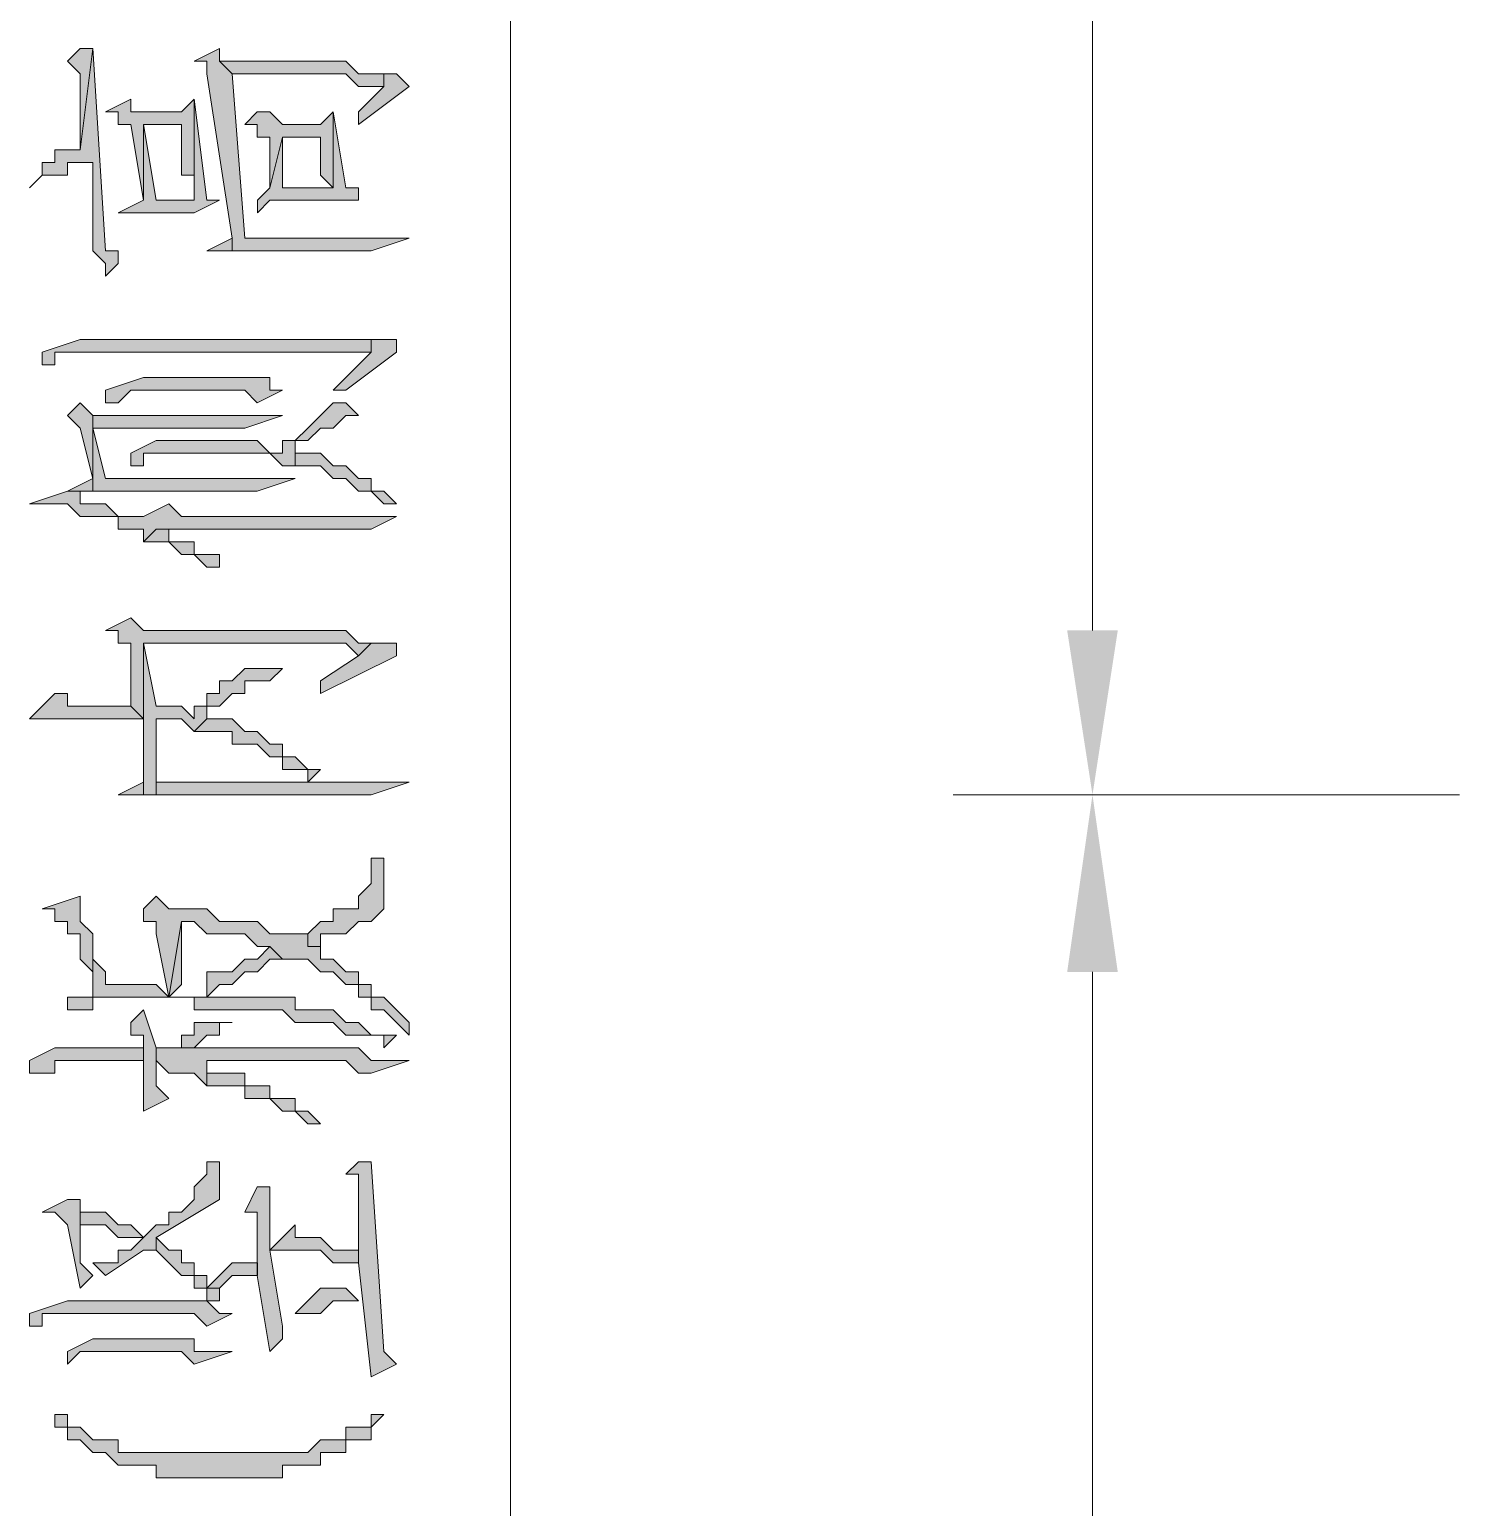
# Model space of a CAD drawing. Header units: millimetres. Extents: x 6 to 291, y 4 to 206.
# Drawn here: x 236.178 to 240.961, y 161.826 to 166.772 of the extents above; entities that cross this region are included whole.
import ezdxf

# ---------------------------------------------------------------- set-up
doc = ezdxf.new("R2010")
doc.units = ezdxf.units.MM
doc.layers.add('C00-00-00', color=7, linetype='Continuous')

msp = doc.modelspace()

# ---------------------------------------------------------------- hatches: boundary and pattern name
at = {"layer": 'C00-00-00'}
h = msp.add_hatch(color=256, dxfattribs=at)
h.dxf.hatch_style = 2
h.paths.add_polyline_path([(236.177671, 166.243002), (236.220004, 166.285335), (236.262337, 166.285335), (236.304671, 166.285335), (236.304671, 166.327669), (236.347004, 166.327669), (236.389337, 166.327669), (236.389337, 166.200669), (236.389337, 166.158335), (236.389337, 166.031335), (236.431671, 165.989002), (236.431671, 165.946669), (236.474004, 165.989002), (236.474004, 166.031335), (236.431671, 166.031335), (236.389337, 166.708669), (236.347004, 166.370002), (236.304671, 166.370002), (236.262337, 166.370002), (236.262337, 166.327669), (236.220004, 166.327669), (236.220004, 166.285335)])
h = msp.add_hatch(color=256, dxfattribs=at)
h.dxf.hatch_style = 2
h.paths.add_polyline_path([(236.304665, 166.666337), (236.346999, 166.624004), (236.346999, 166.497004), (236.346999, 166.370004), (236.389332, 166.70867), (236.346999, 166.70867)])
h = msp.add_hatch(color=256, dxfattribs=at)
h.dxf.hatch_style = 2
h.paths.add_polyline_path([(236.727992, 166.666337), (236.770326, 166.666337), (236.770326, 166.624004), (236.854992, 166.07367), (236.854992, 166.031337), (236.897326, 166.031337), (237.278326, 166.031337), (237.320659, 166.031337), (237.447659, 166.07367), (237.405326, 166.07367), (236.897326, 166.07367), (236.854992, 166.624004), (236.812659, 166.666337), (236.812659, 166.70867)])
h = msp.add_hatch(color=256, dxfattribs=at)
h.dxf.hatch_style = 2
h.paths.add_polyline_path([(236.812661, 166.666337), (236.854994, 166.624004), (237.024328, 166.624004), (237.066661, 166.624004), (237.235994, 166.624004), (237.278328, 166.58167), (237.320661, 166.58167), (237.362994, 166.58167), (237.362994, 166.624004), (237.320661, 166.624004), (237.278328, 166.624004), (237.235994, 166.666337), (237.066661, 166.666337), (237.024328, 166.666337)])
h = msp.add_hatch(color=256, dxfattribs=at)
h.dxf.hatch_style = 2
h.paths.add_polyline_path([(237.27833, 166.497004), (237.27833, 166.45467), (237.447663, 166.58167), (237.40533, 166.624004), (237.362997, 166.624004), (237.362997, 166.58167)])
h = msp.add_hatch(color=256, dxfattribs=at)
h.dxf.hatch_style = 2
h.paths.add_polyline_path([(236.43166, 166.497004), (236.473994, 166.497004), (236.473994, 166.45467), (236.516327, 166.45467), (236.55866, 166.20067), (236.55866, 166.45467), (236.68566, 166.45467), (236.68566, 166.412337), (236.68566, 166.285337), (236.727994, 166.285337), (236.727994, 166.20067), (236.727994, 166.539337), (236.68566, 166.497004), (236.600994, 166.497004), (236.55866, 166.497004), (236.516327, 166.497004), (236.516327, 166.539337)])
h = msp.add_hatch(color=256, dxfattribs=at)
h.dxf.hatch_style = 2
h.paths.add_polyline_path([(236.474003, 166.158337), (236.516336, 166.158337), (236.558669, 166.158337), (236.728003, 166.158337), (236.812669, 166.20067), (236.770336, 166.20067), (236.728003, 166.539337), (236.728003, 166.20067), (236.685669, 166.20067), (236.601003, 166.20067), (236.558669, 166.45467), (236.558669, 166.20067)])
h = msp.add_hatch(color=256, dxfattribs=at)
h.dxf.hatch_style = 2
h.paths.add_polyline_path([(236.897329, 166.454669), (236.939663, 166.454669), (236.939663, 166.412336), (236.981996, 166.412336), (236.981996, 166.243003), (237.024329, 166.412336), (237.151329, 166.412336), (237.151329, 166.370003), (237.151329, 166.285336), (237.193663, 166.243003), (237.193663, 166.497003), (237.151329, 166.454669), (237.024329, 166.454669), (236.981996, 166.497003), (236.939663, 166.497003)])
h = msp.add_hatch(color=256, dxfattribs=at)
h.dxf.hatch_style = 2
h.paths.add_polyline_path([(236.939672, 166.200668), (236.939672, 166.158334), (236.982005, 166.200668), (237.193672, 166.200668), (237.278339, 166.200668), (237.278339, 166.243001), (237.236005, 166.243001), (237.193672, 166.497001), (237.193672, 166.243001), (237.151339, 166.243001), (237.024339, 166.243001), (237.024339, 166.412334), (236.982005, 166.243001)])
h = msp.add_hatch(color=256, dxfattribs=at)
h.dxf.hatch_style = 2
h.paths.add_polyline_path([(236.770335, 166.031334), (236.812668, 166.031334), (236.855001, 166.031334), (236.855001, 166.073668)])
h = msp.add_hatch(color=256, dxfattribs=at)
h.dxf.hatch_style = 2
h.paths.add_polyline_path([(236.219997, 165.692668), (236.219997, 165.650335), (236.26233, 165.650335), (236.26233, 165.692668), (237.320663, 165.692668), (237.320663, 165.735001), (236.939663, 165.735001), (236.89733, 165.735001), (236.346997, 165.735001)])
h = msp.add_hatch(color=256, dxfattribs=at)
h.dxf.hatch_style = 2
h.paths.add_polyline_path([(237.193661, 165.565669), (237.235995, 165.565669), (237.405328, 165.692669), (237.405328, 165.735002), (237.320661, 165.735002), (237.320661, 165.692669)])
h = msp.add_hatch(color=256, dxfattribs=at)
h.dxf.hatch_style = 2
h.paths.add_polyline_path([(236.43166, 165.565669), (236.43166, 165.523336), (236.473994, 165.523336), (236.516327, 165.565669), (236.897327, 165.565669), (236.93966, 165.523336), (237.024327, 165.565669), (236.981994, 165.565669), (236.981994, 165.608002), (236.55866, 165.608002)])
h = msp.add_hatch(color=256, dxfattribs=at)
h.dxf.hatch_style = 2
h.paths.add_polyline_path([(236.304665, 165.481001), (236.346999, 165.438667), (236.389332, 165.269334), (236.389332, 165.481001), (236.346999, 165.523334)])
h = msp.add_hatch(color=256, dxfattribs=at)
h.dxf.hatch_style = 2
h.paths.add_polyline_path([(236.516329, 165.354002), (236.516329, 165.311668), (236.558662, 165.311668), (236.558662, 165.354002), (236.981996, 165.354002), (237.024329, 165.311668), (237.066662, 165.311668), (237.066662, 165.354002), (237.066662, 165.396335), (237.108996, 165.396335), (237.151329, 165.438668), (237.193662, 165.438668), (237.235996, 165.481002), (237.278329, 165.481002), (237.235996, 165.523335), (237.193662, 165.523335), (237.151329, 165.481002), (237.108996, 165.438668), (237.066662, 165.396335), (237.024329, 165.396335), (237.024329, 165.354002), (236.981996, 165.354002), (236.939662, 165.396335), (236.643329, 165.396335), (236.600996, 165.396335)])
h = msp.add_hatch(color=256, dxfattribs=at)
h.dxf.hatch_style = 2
h.paths.add_polyline_path([(236.304665, 165.227003), (236.389332, 165.227003), (236.389332, 165.438669), (236.854999, 165.438669), (236.897332, 165.438669), (237.024332, 165.481003), (236.939665, 165.481003), (236.389332, 165.481003), (236.389332, 165.269336)])
h = msp.add_hatch(color=256, dxfattribs=at)
h.dxf.hatch_style = 2
h.paths.add_polyline_path([(236.389334, 165.227003), (236.939667, 165.227003), (237.066667, 165.269336), (237.024334, 165.269336), (236.431667, 165.269336), (236.389334, 165.438669)])
h = msp.add_hatch(color=256, dxfattribs=at)
h.dxf.hatch_style = 2
h.paths.add_polyline_path([(237.066667, 165.311667), (237.109, 165.311667), (237.151333, 165.311667), (237.193667, 165.269334), (237.236, 165.269334), (237.278333, 165.227001), (237.320667, 165.227001), (237.363, 165.184667), (237.405333, 165.184667), (237.363, 165.227001), (237.320667, 165.227001), (237.320667, 165.269334), (237.278333, 165.269334), (237.236, 165.311667), (237.193667, 165.311667), (237.151333, 165.354001), (237.109, 165.354001), (237.066667, 165.354001)])
h = msp.add_hatch(color=256, dxfattribs=at)
h.dxf.hatch_style = 2
h.paths.add_polyline_path([(236.177671, 165.184669), (236.220004, 165.184669), (236.304671, 165.184669), (236.347004, 165.142335), (236.389337, 165.142335), (236.474004, 165.142335), (236.474004, 165.100002), (236.516337, 165.100002), (236.558671, 165.100002), (236.558671, 165.057669), (236.601004, 165.100002), (236.643337, 165.100002), (237.278337, 165.100002), (237.320671, 165.100002), (237.405337, 165.142335), (236.685671, 165.142335), (236.643337, 165.184669), (236.558671, 165.142335), (236.516337, 165.142335), (236.474004, 165.142335), (236.431671, 165.184669), (236.389337, 165.184669), (236.347004, 165.184669), (236.347004, 165.227002), (236.304671, 165.227002)])
h = msp.add_hatch(color=256, dxfattribs=at)
h.dxf.hatch_style = 2
h.paths.add_polyline_path([(236.558671, 165.05767), (236.601004, 165.05767), (236.643338, 165.05767), (236.685671, 165.015336), (236.728004, 165.015336), (236.770338, 164.973003), (236.812671, 164.973003), (236.812671, 165.015336), (236.770338, 165.015336), (236.728004, 165.015336), (236.728004, 165.05767), (236.685671, 165.05767), (236.643338, 165.05767), (236.643338, 165.100003), (236.601004, 165.100003)])
h = msp.add_hatch(color=256, dxfattribs=at)
h.dxf.hatch_style = 2
h.paths.add_polyline_path([(236.43166, 164.761338), (236.473994, 164.761338), (236.473994, 164.719004), (236.516327, 164.719004), (236.516327, 164.507338), (236.55866, 164.465004), (236.55866, 164.719004), (237.024327, 164.719004), (237.06666, 164.719004), (237.235994, 164.719004), (237.278327, 164.676671), (237.32066, 164.719004), (237.278327, 164.719004), (237.235994, 164.761338), (237.024327, 164.761338), (236.981994, 164.761338), (236.55866, 164.761338), (236.516327, 164.803671)])
h = msp.add_hatch(color=256, dxfattribs=at)
h.dxf.hatch_style = 2
h.paths.add_polyline_path([(239.649003, 164.761338), (239.81834, 164.761338), (239.733671, 164.211004)])
h = msp.add_hatch(color=256, dxfattribs=at)
h.dxf.hatch_style = 2
h.paths.add_polyline_path([(236.558671, 164.465001), (236.558671, 164.253335), (236.558671, 164.211001), (236.601004, 164.211001), (236.601004, 164.465001), (236.685671, 164.465001), (236.728004, 164.422668), (236.770338, 164.465001), (236.770338, 164.507335), (236.812671, 164.507335), (236.855004, 164.549668), (236.897338, 164.549668), (236.897338, 164.592001), (236.939671, 164.592001), (236.982004, 164.592001), (237.024338, 164.634335), (236.982004, 164.634335), (236.897338, 164.634335), (236.855004, 164.592001), (236.812671, 164.592001), (236.812671, 164.549668), (236.770338, 164.549668), (236.770338, 164.507335), (236.728004, 164.507335), (236.728004, 164.465001), (236.685671, 164.507335), (236.601004, 164.507335), (236.558671, 164.719001)])
h = msp.add_hatch(color=256, dxfattribs=at)
h.dxf.hatch_style = 2
h.paths.add_polyline_path([(237.151335, 164.592004), (237.151335, 164.549671), (237.405335, 164.676671), (237.405335, 164.719004), (237.363002, 164.719004), (237.320669, 164.719004), (237.278335, 164.676671)])
h = msp.add_hatch(color=256, dxfattribs=at)
h.dxf.hatch_style = 2
h.paths.add_polyline_path([(236.177671, 164.465001), (236.558671, 164.465001), (236.516337, 164.507335), (236.347004, 164.507335), (236.304671, 164.507335), (236.304671, 164.549668), (236.262337, 164.549668)])
h = msp.add_hatch(color=256, dxfattribs=at)
h.dxf.hatch_style = 2
h.paths.add_polyline_path([(236.600997, 164.211004), (237.235997, 164.211004), (237.320664, 164.211004), (237.447664, 164.253337), (237.405331, 164.253337), (236.600997, 164.253337), (236.600997, 164.465004)])
h = msp.add_hatch(color=256, dxfattribs=at)
h.dxf.hatch_style = 2
h.paths.add_polyline_path([(236.727992, 164.422667), (236.770326, 164.422667), (236.812659, 164.422667), (236.854992, 164.422667), (236.854992, 164.380334), (236.897326, 164.380334), (236.939659, 164.380334), (236.981992, 164.338001), (237.024326, 164.338001), (237.024326, 164.295667), (237.066659, 164.295667), (237.108992, 164.295667), (237.108992, 164.253334), (237.151326, 164.295667), (237.108992, 164.295667), (237.066659, 164.338001), (237.024326, 164.338001), (237.024326, 164.380334), (236.981992, 164.380334), (236.939659, 164.422667), (236.897326, 164.422667), (236.854992, 164.465001), (236.812659, 164.465001), (236.770326, 164.465001)])
h = msp.add_hatch(color=256, dxfattribs=at)
h.dxf.hatch_style = 2
h.paths.add_polyline_path([(236.474003, 164.211004), (236.516336, 164.211004), (236.558669, 164.211004), (236.558669, 164.253337)])
h = msp.add_hatch(color=256, dxfattribs=at)
h.dxf.hatch_style = 2
h.paths.add_polyline_path([(239.649003, 163.618336), (239.81834, 163.618336), (239.733671, 164.211004)])
h = msp.add_hatch(color=256, dxfattribs=at)
h.dxf.hatch_style = 2
h.paths.add_polyline_path([(237.108993, 163.745334), (237.108993, 163.703001), (237.151326, 163.703001), (237.151326, 163.745334), (237.19366, 163.745334), (237.235993, 163.745334), (237.278326, 163.787668), (237.32066, 163.787668), (237.362993, 163.830001), (237.362993, 163.999334), (237.32066, 163.999334), (237.32066, 163.957001), (237.32066, 163.914668), (237.278326, 163.872334), (237.278326, 163.830001), (237.235993, 163.830001), (237.19366, 163.830001), (237.19366, 163.787668), (237.151326, 163.787668)])
h = msp.add_hatch(color=256, dxfattribs=at)
h.dxf.hatch_style = 2
h.paths.add_polyline_path([(236.219997, 163.830003), (236.26233, 163.830003), (236.26233, 163.78767), (236.304663, 163.78767), (236.304663, 163.745336), (236.346997, 163.745336), (236.346997, 163.703003), (236.346997, 163.66067), (236.38933, 163.618336), (236.38933, 163.576003), (236.38933, 163.53367), (236.38933, 163.66067), (236.38933, 163.703003), (236.38933, 163.745336), (236.346997, 163.78767), (236.346997, 163.830003), (236.346997, 163.872336)])
h = msp.add_hatch(color=256, dxfattribs=at)
h.dxf.hatch_style = 2
h.paths.add_polyline_path([(236.558671, 163.830003), (236.558671, 163.78767), (236.601004, 163.78767), (236.601004, 163.745336), (236.643338, 163.53367), (236.685671, 163.78767), (236.728004, 163.78767), (236.770338, 163.745336), (236.855004, 163.745336), (236.897338, 163.745336), (236.939671, 163.703003), (236.982004, 163.703003), (237.024338, 163.66067), (237.066671, 163.66067), (237.109004, 163.66067), (237.151338, 163.618336), (237.193671, 163.618336), (237.236004, 163.576003), (237.278338, 163.576003), (237.278338, 163.53367), (237.320671, 163.53367), (237.320671, 163.491336), (237.363004, 163.491336), (237.405338, 163.449003), (237.447671, 163.40667), (237.447671, 163.449003), (237.405338, 163.491336), (237.363004, 163.53367), (237.320671, 163.53367), (237.320671, 163.576003), (237.278338, 163.576003), (237.278338, 163.618336), (237.236004, 163.618336), (237.193671, 163.66067), (237.151338, 163.66067), (237.151338, 163.703003), (237.109004, 163.703003), (237.109004, 163.745336), (237.066671, 163.745336), (237.024338, 163.745336), (236.982004, 163.745336), (236.939671, 163.78767), (236.855004, 163.78767), (236.812671, 163.78767), (236.770338, 163.830003), (236.685671, 163.830003), (236.643338, 163.830003), (236.601004, 163.872336)])
h = msp.add_hatch(color=256, dxfattribs=at)
h.dxf.hatch_style = 2
h.paths.add_polyline_path([(236.64334, 163.533671), (236.685666, 163.576001), (236.685666, 163.618336), (236.685666, 163.787669)])
h = msp.add_hatch(color=256, dxfattribs=at)
h.dxf.hatch_style = 2
h.paths.add_polyline_path([(236.770335, 163.618336), (236.770335, 163.533669), (236.812668, 163.576002), (236.855001, 163.576002), (236.897335, 163.618336), (236.939668, 163.618336), (236.982001, 163.660669), (237.024335, 163.660669), (236.982001, 163.703002), (236.939668, 163.660669), (236.897335, 163.660669), (236.855001, 163.618336), (236.812668, 163.618336)])
h = msp.add_hatch(color=256, dxfattribs=at)
h.dxf.hatch_style = 2
h.paths.add_polyline_path([(236.304665, 163.533671), (236.304665, 163.491338), (236.346999, 163.491338), (236.389332, 163.491338), (236.389332, 163.533671), (236.643332, 163.533671), (236.600999, 163.576004), (236.431665, 163.576004), (236.431665, 163.618338), (236.389332, 163.660671), (236.389332, 163.533671)])
h = msp.add_hatch(color=256, dxfattribs=at)
h.dxf.hatch_style = 2
h.paths.add_polyline_path([(236.64334, 163.533671), (236.728006, 163.533671), (236.728006, 163.491338), (236.939673, 163.491338), (237.02434, 163.491338), (237.066673, 163.449004), (237.15134, 163.449004), (237.193673, 163.449004), (237.236006, 163.406671), (237.27834, 163.406671), (237.320673, 163.406671), (237.363006, 163.406671), (237.363006, 163.364338), (237.40534, 163.406671), (237.363006, 163.406671), (237.320673, 163.406671), (237.27834, 163.449004), (237.236006, 163.449004), (237.193673, 163.491338), (237.15134, 163.491338), (237.109006, 163.491338), (237.066673, 163.491338), (237.066673, 163.533671), (236.982006, 163.533671), (236.939673, 163.533671)])
h = msp.add_hatch(color=256, dxfattribs=at)
h.dxf.hatch_style = 2
h.paths.add_polyline_path([(236.516329, 163.449002), (236.516329, 163.406669), (236.558662, 163.406669), (236.558662, 163.322002), (236.558662, 163.152669), (236.643329, 163.195002), (236.600996, 163.237336), (236.600996, 163.364336), (236.558662, 163.491336)])
h = msp.add_hatch(color=256, dxfattribs=at)
h.dxf.hatch_style = 2
h.paths.add_polyline_path([(236.685666, 163.364334), (236.727999, 163.364334), (236.770333, 163.406667), (236.812666, 163.406667), (236.812666, 163.449001), (236.854999, 163.449001), (236.770333, 163.449001), (236.727999, 163.449001), (236.727999, 163.406667), (236.685666, 163.406667)])
h = msp.add_hatch(color=256, dxfattribs=at)
h.dxf.hatch_style = 2
h.paths.add_polyline_path([(236.177671, 163.322004), (236.177671, 163.27967), (236.220004, 163.27967), (236.262337, 163.27967), (236.262337, 163.322004), (236.558671, 163.322004), (236.558671, 163.364337), (236.516337, 163.364337), (236.262337, 163.364337)])
h = msp.add_hatch(color=256, dxfattribs=at)
h.dxf.hatch_style = 2
h.paths.add_polyline_path([(236.600997, 163.364334), (236.600997, 163.322001), (236.643331, 163.279667), (236.685664, 163.279667), (236.727997, 163.279667), (236.770331, 163.237334), (236.770331, 163.322001), (237.235997, 163.322001), (237.278331, 163.279667), (237.320664, 163.279667), (237.447664, 163.322001), (237.320664, 163.322001), (237.278331, 163.364334), (236.685664, 163.364334), (236.643331, 163.364334)])
h = msp.add_hatch(color=256, dxfattribs=at)
h.dxf.hatch_style = 2
h.paths.add_polyline_path([(236.770335, 163.237335), (236.812668, 163.237335), (236.855001, 163.237335), (236.897335, 163.237335), (236.897335, 163.195002), (236.939668, 163.195002), (236.982001, 163.195002), (237.024335, 163.152668), (237.066668, 163.152668), (237.109001, 163.110335), (237.151335, 163.110335), (237.109001, 163.152668), (237.066668, 163.152668), (237.066668, 163.195002), (237.024335, 163.195002), (236.982001, 163.195002), (236.982001, 163.237335), (236.939668, 163.237335), (236.897335, 163.237335), (236.897335, 163.279668), (236.855001, 163.279668), (236.812668, 163.279668), (236.770335, 163.279668), (236.770335, 163.322002)])
h = msp.add_hatch(color=256, dxfattribs=at)
h.dxf.hatch_style = 2
h.paths.add_polyline_path([(236.389334, 162.644671), (236.431667, 162.602338), (236.558667, 162.687004), (236.601001, 162.687004), (236.601001, 162.729338), (236.812667, 162.856338), (236.812667, 162.983338), (236.770334, 162.983338), (236.770334, 162.941004), (236.728001, 162.898671), (236.728001, 162.856338), (236.685667, 162.814004), (236.643334, 162.814004), (236.643334, 162.771671), (236.601001, 162.771671), (236.558667, 162.729338), (236.516334, 162.687004), (236.474001, 162.687004), (236.474001, 162.644671), (236.431667, 162.644671)])
h = msp.add_hatch(color=256, dxfattribs=at)
h.dxf.hatch_style = 2
h.paths.add_polyline_path([(237.236004, 162.941003), (237.278337, 162.941003), (237.278337, 162.89867), (237.278337, 162.64467), (237.320671, 162.26367), (237.405337, 162.306003), (237.363004, 162.348336), (237.320671, 162.983336), (237.278337, 162.983336)])
h = msp.add_hatch(color=256, dxfattribs=at)
h.dxf.hatch_style = 2
h.paths.add_polyline_path([(236.897329, 162.814004), (236.939663, 162.814004), (236.939663, 162.771671), (236.939663, 162.644671), (236.939663, 162.602337), (236.981996, 162.348337), (237.024329, 162.390671), (237.024329, 162.433004), (236.981996, 162.687004), (236.981996, 162.898671), (236.939663, 162.898671)])
h = msp.add_hatch(color=256, dxfattribs=at)
h.dxf.hatch_style = 2
h.paths.add_polyline_path([(236.219997, 162.814004), (236.26233, 162.814004), (236.304663, 162.771671), (236.346997, 162.560004), (236.38933, 162.602337), (236.346997, 162.644671), (236.346997, 162.771671), (236.346997, 162.856337), (236.304663, 162.856337)])
h = msp.add_hatch(color=256, dxfattribs=at)
h.dxf.hatch_style = 2
h.paths.add_polyline_path([(236.347008, 162.856334), (236.347008, 162.771668), (236.389341, 162.771668), (236.431674, 162.771668), (236.474008, 162.729334), (236.516341, 162.729334), (236.558674, 162.729334), (236.516341, 162.771668), (236.474008, 162.771668), (236.431674, 162.814001), (236.389341, 162.814001), (236.347008, 162.814001)])
h = msp.add_hatch(color=256, dxfattribs=at)
h.dxf.hatch_style = 2
h.paths.add_polyline_path([(236.600997, 162.687001), (236.643331, 162.644668), (236.685664, 162.602334), (236.727997, 162.602334), (236.727997, 162.560001), (236.770331, 162.560001), (236.770331, 162.517668), (236.812664, 162.517668), (236.812664, 162.560001), (236.770331, 162.560001), (236.770331, 162.602334), (236.727997, 162.602334), (236.727997, 162.644668), (236.685664, 162.644668), (236.685664, 162.687001), (236.643331, 162.687001), (236.600997, 162.729334)])
h = msp.add_hatch(color=256, dxfattribs=at)
h.dxf.hatch_style = 2
h.paths.add_polyline_path([(236.981998, 162.687001), (237.066665, 162.687001), (237.108998, 162.687001), (237.151331, 162.687001), (237.193665, 162.644668), (237.235998, 162.644668), (237.278331, 162.644668), (237.278331, 162.687001), (237.235998, 162.687001), (237.193665, 162.687001), (237.151331, 162.729334), (237.108998, 162.729334), (237.066665, 162.729334), (237.066665, 162.771668)])
h = msp.add_hatch(color=256, dxfattribs=at)
h.dxf.hatch_style = 2
h.paths.add_polyline_path([(236.770335, 162.560002), (236.812668, 162.560002), (236.855001, 162.602336), (236.897335, 162.602336), (236.939668, 162.602336), (236.939668, 162.644669), (236.897335, 162.644669), (236.855001, 162.644669), (236.812668, 162.602336)])
h = msp.add_hatch(color=256, dxfattribs=at)
h.dxf.hatch_style = 2
h.paths.add_polyline_path([(237.066667, 162.475338), (237.109, 162.475338), (237.151333, 162.475338), (237.193667, 162.517671), (237.278333, 162.517671), (237.236, 162.560004), (237.151333, 162.560004), (237.109, 162.517671)])
h = msp.add_hatch(color=256, dxfattribs=at)
h.dxf.hatch_style = 2
h.paths.add_polyline_path([(236.177671, 162.475338), (236.177671, 162.433004), (236.220004, 162.433004), (236.220004, 162.475338), (236.728004, 162.475338), (236.770337, 162.433004), (236.855004, 162.475338), (236.812671, 162.475338), (236.770337, 162.517671), (236.304671, 162.517671)])
h = msp.add_hatch(color=256, dxfattribs=at)
h.dxf.hatch_style = 2
h.paths.add_polyline_path([(236.304665, 162.348335), (236.304665, 162.306001), (236.346999, 162.348335), (236.685665, 162.348335), (236.727999, 162.306001), (236.854999, 162.348335), (236.727999, 162.348335), (236.727999, 162.390668), (236.389332, 162.390668)])
h = msp.add_hatch(color=256, dxfattribs=at)
h.dxf.hatch_style = 2
h.paths.add_polyline_path([(236.262339, 162.136667), (236.262339, 162.094334), (236.304672, 162.094334), (236.304672, 162.052001), (236.347006, 162.052001), (236.389339, 162.009667), (236.431672, 162.009667), (236.474006, 161.967334), (236.516339, 161.967334), (236.601006, 161.967334), (236.601006, 161.925001), (236.770339, 161.925001), (236.812672, 161.925001), (237.024339, 161.925001), (237.024339, 161.967334), (237.109006, 161.967334), (237.151339, 161.967334), (237.151339, 162.009667), (237.193672, 162.009667), (237.236006, 162.009667), (237.236006, 162.052001), (237.278339, 162.052001), (237.320672, 162.052001), (237.320672, 162.094334), (237.363006, 162.136667), (237.320672, 162.136667), (237.320672, 162.094334), (237.278339, 162.094334), (237.236006, 162.094334), (237.236006, 162.052001), (237.193672, 162.052001), (237.151339, 162.052001), (237.109006, 162.009667), (237.024339, 162.009667), (236.601006, 162.009667), (236.558672, 162.009667), (236.474006, 162.009667), (236.474006, 162.052001), (236.431672, 162.052001), (236.389339, 162.052001), (236.347006, 162.094334), (236.304672, 162.094334), (236.304672, 162.136667)])

# ---------------------------------------------------------------- linework, layer by layer
at = {"layer": 'C00-00-00', "lineweight": 5}
for points in [[(237.786326, 170.434001), (237.786326, 157.437669)], [(239.733671, 170.434001), (239.733671, 164.761338)], [(240.961326, 164.211004), (239.268002, 164.211004)], [(240.961326, 164.211004), (239.268002, 164.211004)], [(239.733671, 163.618336), (239.733671, 158.030337)]]:
    msp.add_lwpolyline(points, dxfattribs=at)
at = {"layer": 'C00-00-00', "lineweight": 13}
for points in [[(236.177671, 166.243002), (236.220004, 166.285335), (236.262337, 166.285335), (236.304671, 166.285335), (236.304671, 166.327669), (236.347004, 166.327669), (236.389337, 166.327669), (236.389337, 166.200669), (236.389337, 166.158335), (236.389337, 166.031335), (236.431671, 165.989002), (236.431671, 165.946669), (236.474004, 165.989002), (236.474004, 166.031335), (236.431671, 166.031335), (236.389337, 166.708669), (236.347004, 166.370002), (236.304671, 166.370002), (236.262337, 166.370002), (236.262337, 166.327669), (236.220004, 166.327669), (236.220004, 166.285335)], [(236.304665, 166.666337), (236.346999, 166.624004), (236.346999, 166.497004), (236.346999, 166.370004), (236.389332, 166.70867), (236.346999, 166.70867)], [(236.727992, 166.666337), (236.770326, 166.666337), (236.770326, 166.624004), (236.854992, 166.07367), (236.854992, 166.031337), (236.897326, 166.031337), (237.278326, 166.031337), (237.320659, 166.031337), (237.447659, 166.07367), (237.405326, 166.07367), (236.897326, 166.07367), (236.854992, 166.624004), (236.812659, 166.666337), (236.812659, 166.70867)], [(236.812661, 166.666337), (236.854994, 166.624004), (237.024328, 166.624004), (237.066661, 166.624004), (237.235994, 166.624004), (237.278328, 166.58167), (237.320661, 166.58167), (237.362994, 166.58167), (237.362994, 166.624004), (237.320661, 166.624004), (237.278328, 166.624004), (237.235994, 166.666337), (237.066661, 166.666337), (237.024328, 166.666337)], [(237.27833, 166.497004), (237.27833, 166.45467), (237.447663, 166.58167), (237.40533, 166.624004), (237.362997, 166.624004), (237.362997, 166.58167)], [(236.43166, 166.497004), (236.473994, 166.497004), (236.473994, 166.45467), (236.516327, 166.45467), (236.55866, 166.20067), (236.55866, 166.45467), (236.68566, 166.45467), (236.68566, 166.412337), (236.68566, 166.285337), (236.727994, 166.285337), (236.727994, 166.20067), (236.727994, 166.539337), (236.68566, 166.497004), (236.600994, 166.497004), (236.55866, 166.497004), (236.516327, 166.497004), (236.516327, 166.539337)], [(236.474003, 166.158337), (236.516336, 166.158337), (236.558669, 166.158337), (236.728003, 166.158337), (236.812669, 166.20067), (236.770336, 166.20067), (236.728003, 166.539337), (236.728003, 166.20067), (236.685669, 166.20067), (236.601003, 166.20067), (236.558669, 166.45467), (236.558669, 166.20067)], [(236.897329, 166.454669), (236.939663, 166.454669), (236.939663, 166.412336), (236.981996, 166.412336), (236.981996, 166.243003), (237.024329, 166.412336), (237.151329, 166.412336), (237.151329, 166.370003), (237.151329, 166.285336), (237.193663, 166.243003), (237.193663, 166.497003), (237.151329, 166.454669), (237.024329, 166.454669), (236.981996, 166.497003), (236.939663, 166.497003)], [(236.939672, 166.200668), (236.939672, 166.158334), (236.982005, 166.200668), (237.193672, 166.200668), (237.278339, 166.200668), (237.278339, 166.243001), (237.236005, 166.243001), (237.193672, 166.497001), (237.193672, 166.243001), (237.151339, 166.243001), (237.024339, 166.243001), (237.024339, 166.412334), (236.982005, 166.243001)], [(236.770335, 166.031334), (236.812668, 166.031334), (236.855001, 166.031334), (236.855001, 166.073668)], [(236.219997, 165.692668), (236.219997, 165.650335), (236.26233, 165.650335), (236.26233, 165.692668), (237.320663, 165.692668), (237.320663, 165.735001), (236.939663, 165.735001), (236.89733, 165.735001), (236.346997, 165.735001)], [(237.193661, 165.565669), (237.235995, 165.565669), (237.405328, 165.692669), (237.405328, 165.735002), (237.320661, 165.735002), (237.320661, 165.692669)], [(236.43166, 165.565669), (236.43166, 165.523336), (236.473994, 165.523336), (236.516327, 165.565669), (236.897327, 165.565669), (236.93966, 165.523336), (237.024327, 165.565669), (236.981994, 165.565669), (236.981994, 165.608002), (236.55866, 165.608002)], [(236.304665, 165.481001), (236.346999, 165.438667), (236.389332, 165.269334), (236.389332, 165.481001), (236.346999, 165.523334)], [(236.516329, 165.354002), (236.516329, 165.311668), (236.558662, 165.311668), (236.558662, 165.354002), (236.981996, 165.354002), (237.024329, 165.311668), (237.066662, 165.311668), (237.066662, 165.354002), (237.066662, 165.396335), (237.108996, 165.396335), (237.151329, 165.438668), (237.193662, 165.438668), (237.235996, 165.481002), (237.278329, 165.481002), (237.235996, 165.523335), (237.193662, 165.523335), (237.151329, 165.481002), (237.108996, 165.438668), (237.066662, 165.396335), (237.024329, 165.396335), (237.024329, 165.354002), (236.981996, 165.354002), (236.939662, 165.396335), (236.643329, 165.396335), (236.600996, 165.396335)], [(236.304665, 165.227003), (236.389332, 165.227003), (236.389332, 165.438669), (236.854999, 165.438669), (236.897332, 165.438669), (237.024332, 165.481003), (236.939665, 165.481003), (236.389332, 165.481003), (236.389332, 165.269336)], [(236.389334, 165.227003), (236.939667, 165.227003), (237.066667, 165.269336), (237.024334, 165.269336), (236.431667, 165.269336), (236.389334, 165.438669)], [(237.066667, 165.311667), (237.109, 165.311667), (237.151333, 165.311667), (237.193667, 165.269334), (237.236, 165.269334), (237.278333, 165.227001), (237.320667, 165.227001), (237.363, 165.184667), (237.405333, 165.184667), (237.363, 165.227001), (237.320667, 165.227001), (237.320667, 165.269334), (237.278333, 165.269334), (237.236, 165.311667), (237.193667, 165.311667), (237.151333, 165.354001), (237.109, 165.354001), (237.066667, 165.354001)], [(236.177671, 165.184669), (236.220004, 165.184669), (236.304671, 165.184669), (236.347004, 165.142335), (236.389337, 165.142335), (236.474004, 165.142335), (236.474004, 165.100002), (236.516337, 165.100002), (236.558671, 165.100002), (236.558671, 165.057669), (236.601004, 165.100002), (236.643337, 165.100002), (237.278337, 165.100002), (237.320671, 165.100002), (237.405337, 165.142335), (236.685671, 165.142335), (236.643337, 165.184669), (236.558671, 165.142335), (236.516337, 165.142335), (236.474004, 165.142335), (236.431671, 165.184669), (236.389337, 165.184669), (236.347004, 165.184669), (236.347004, 165.227002), (236.304671, 165.227002)], [(236.558671, 165.05767), (236.601004, 165.05767), (236.643338, 165.05767), (236.685671, 165.015336), (236.728004, 165.015336), (236.770338, 164.973003), (236.812671, 164.973003), (236.812671, 165.015336), (236.770338, 165.015336), (236.728004, 165.015336), (236.728004, 165.05767), (236.685671, 165.05767), (236.643338, 165.05767), (236.643338, 165.100003), (236.601004, 165.100003)], [(236.43166, 164.761338), (236.473994, 164.761338), (236.473994, 164.719004), (236.516327, 164.719004), (236.516327, 164.507338), (236.55866, 164.465004), (236.55866, 164.719004), (237.024327, 164.719004), (237.06666, 164.719004), (237.235994, 164.719004), (237.278327, 164.676671), (237.32066, 164.719004), (237.278327, 164.719004), (237.235994, 164.761338), (237.024327, 164.761338), (236.981994, 164.761338), (236.55866, 164.761338), (236.516327, 164.803671)], [(236.558671, 164.465001), (236.558671, 164.253335), (236.558671, 164.211001), (236.601004, 164.211001), (236.601004, 164.465001), (236.685671, 164.465001), (236.728004, 164.422668), (236.770338, 164.465001), (236.770338, 164.507335), (236.812671, 164.507335), (236.855004, 164.549668), (236.897338, 164.549668), (236.897338, 164.592001), (236.939671, 164.592001), (236.982004, 164.592001), (237.024338, 164.634335), (236.982004, 164.634335), (236.897338, 164.634335), (236.855004, 164.592001), (236.812671, 164.592001), (236.812671, 164.549668), (236.770338, 164.549668), (236.770338, 164.507335), (236.728004, 164.507335), (236.728004, 164.465001), (236.685671, 164.507335), (236.601004, 164.507335), (236.558671, 164.719001)], [(237.151335, 164.592004), (237.151335, 164.549671), (237.405335, 164.676671), (237.405335, 164.719004), (237.363002, 164.719004), (237.320669, 164.719004), (237.278335, 164.676671)], [(236.177671, 164.465001), (236.558671, 164.465001), (236.516337, 164.507335), (236.347004, 164.507335), (236.304671, 164.507335), (236.304671, 164.549668), (236.262337, 164.549668)], [(236.600997, 164.211004), (237.235997, 164.211004), (237.320664, 164.211004), (237.447664, 164.253337), (237.405331, 164.253337), (236.600997, 164.253337), (236.600997, 164.465004)], [(236.727992, 164.422667), (236.770326, 164.422667), (236.812659, 164.422667), (236.854992, 164.422667), (236.854992, 164.380334), (236.897326, 164.380334), (236.939659, 164.380334), (236.981992, 164.338001), (237.024326, 164.338001), (237.024326, 164.295667), (237.066659, 164.295667), (237.108992, 164.295667), (237.108992, 164.253334), (237.151326, 164.295667), (237.108992, 164.295667), (237.066659, 164.338001), (237.024326, 164.338001), (237.024326, 164.380334), (236.981992, 164.380334), (236.939659, 164.422667), (236.897326, 164.422667), (236.854992, 164.465001), (236.812659, 164.465001), (236.770326, 164.465001)], [(236.474003, 164.211004), (236.516336, 164.211004), (236.558669, 164.211004), (236.558669, 164.253337)], [(237.108993, 163.745334), (237.108993, 163.703001), (237.151326, 163.703001), (237.151326, 163.745334), (237.19366, 163.745334), (237.235993, 163.745334), (237.278326, 163.787668), (237.32066, 163.787668), (237.362993, 163.830001), (237.362993, 163.999334), (237.32066, 163.999334), (237.32066, 163.957001), (237.32066, 163.914668), (237.278326, 163.872334), (237.278326, 163.830001), (237.235993, 163.830001), (237.19366, 163.830001), (237.19366, 163.787668), (237.151326, 163.787668)], [(236.219997, 163.830003), (236.26233, 163.830003), (236.26233, 163.78767), (236.304663, 163.78767), (236.304663, 163.745336), (236.346997, 163.745336), (236.346997, 163.703003), (236.346997, 163.66067), (236.38933, 163.618336), (236.38933, 163.576003), (236.38933, 163.53367), (236.38933, 163.66067), (236.38933, 163.703003), (236.38933, 163.745336), (236.346997, 163.78767), (236.346997, 163.830003), (236.346997, 163.872336)], [(236.558671, 163.830003), (236.558671, 163.78767), (236.601004, 163.78767), (236.601004, 163.745336), (236.643338, 163.53367), (236.685671, 163.78767), (236.728004, 163.78767), (236.770338, 163.745336), (236.855004, 163.745336), (236.897338, 163.745336), (236.939671, 163.703003), (236.982004, 163.703003), (237.024338, 163.66067), (237.066671, 163.66067), (237.109004, 163.66067), (237.151338, 163.618336), (237.193671, 163.618336), (237.236004, 163.576003), (237.278338, 163.576003), (237.278338, 163.53367), (237.320671, 163.53367), (237.320671, 163.491336), (237.363004, 163.491336), (237.405338, 163.449003), (237.447671, 163.40667), (237.447671, 163.449003), (237.405338, 163.491336), (237.363004, 163.53367), (237.320671, 163.53367), (237.320671, 163.576003), (237.278338, 163.576003), (237.278338, 163.618336), (237.236004, 163.618336), (237.193671, 163.66067), (237.151338, 163.66067), (237.151338, 163.703003), (237.109004, 163.703003), (237.109004, 163.745336), (237.066671, 163.745336), (237.024338, 163.745336), (236.982004, 163.745336), (236.939671, 163.78767), (236.855004, 163.78767), (236.812671, 163.78767), (236.770338, 163.830003), (236.685671, 163.830003), (236.643338, 163.830003), (236.601004, 163.872336)], [(236.64334, 163.533671), (236.685666, 163.576001), (236.685666, 163.618336), (236.685666, 163.787669)], [(236.770335, 163.618336), (236.770335, 163.533669), (236.812668, 163.576002), (236.855001, 163.576002), (236.897335, 163.618336), (236.939668, 163.618336), (236.982001, 163.660669), (237.024335, 163.660669), (236.982001, 163.703002), (236.939668, 163.660669), (236.897335, 163.660669), (236.855001, 163.618336), (236.812668, 163.618336)], [(236.304665, 163.533671), (236.304665, 163.491338), (236.346999, 163.491338), (236.389332, 163.491338), (236.389332, 163.533671), (236.643332, 163.533671), (236.600999, 163.576004), (236.431665, 163.576004), (236.431665, 163.618338), (236.389332, 163.660671), (236.389332, 163.533671)], [(236.64334, 163.533671), (236.728006, 163.533671), (236.728006, 163.491338), (236.939673, 163.491338), (237.02434, 163.491338), (237.066673, 163.449004), (237.15134, 163.449004), (237.193673, 163.449004), (237.236006, 163.406671), (237.27834, 163.406671), (237.320673, 163.406671), (237.363006, 163.406671), (237.363006, 163.364338), (237.40534, 163.406671), (237.363006, 163.406671), (237.320673, 163.406671), (237.27834, 163.449004), (237.236006, 163.449004), (237.193673, 163.491338), (237.15134, 163.491338), (237.109006, 163.491338), (237.066673, 163.491338), (237.066673, 163.533671), (236.982006, 163.533671), (236.939673, 163.533671)], [(236.516329, 163.449002), (236.516329, 163.406669), (236.558662, 163.406669), (236.558662, 163.322002), (236.558662, 163.152669), (236.643329, 163.195002), (236.600996, 163.237336), (236.600996, 163.364336), (236.558662, 163.491336)], [(236.685666, 163.364334), (236.727999, 163.364334), (236.770333, 163.406667), (236.812666, 163.406667), (236.812666, 163.449001), (236.854999, 163.449001), (236.770333, 163.449001), (236.727999, 163.449001), (236.727999, 163.406667), (236.685666, 163.406667)], [(236.177671, 163.322004), (236.177671, 163.27967), (236.220004, 163.27967), (236.262337, 163.27967), (236.262337, 163.322004), (236.558671, 163.322004), (236.558671, 163.364337), (236.516337, 163.364337), (236.262337, 163.364337)], [(236.600997, 163.364334), (236.600997, 163.322001), (236.643331, 163.279667), (236.685664, 163.279667), (236.727997, 163.279667), (236.770331, 163.237334), (236.770331, 163.322001), (237.235997, 163.322001), (237.278331, 163.279667), (237.320664, 163.279667), (237.447664, 163.322001), (237.320664, 163.322001), (237.278331, 163.364334), (236.685664, 163.364334), (236.643331, 163.364334)], [(236.770335, 163.237335), (236.812668, 163.237335), (236.855001, 163.237335), (236.897335, 163.237335), (236.897335, 163.195002), (236.939668, 163.195002), (236.982001, 163.195002), (237.024335, 163.152668), (237.066668, 163.152668), (237.109001, 163.110335), (237.151335, 163.110335), (237.109001, 163.152668), (237.066668, 163.152668), (237.066668, 163.195002), (237.024335, 163.195002), (236.982001, 163.195002), (236.982001, 163.237335), (236.939668, 163.237335), (236.897335, 163.237335), (236.897335, 163.279668), (236.855001, 163.279668), (236.812668, 163.279668), (236.770335, 163.279668), (236.770335, 163.322002)], [(236.389334, 162.644671), (236.431667, 162.602338), (236.558667, 162.687004), (236.601001, 162.687004), (236.601001, 162.729338), (236.812667, 162.856338), (236.812667, 162.983338), (236.770334, 162.983338), (236.770334, 162.941004), (236.728001, 162.898671), (236.728001, 162.856338), (236.685667, 162.814004), (236.643334, 162.814004), (236.643334, 162.771671), (236.601001, 162.771671), (236.558667, 162.729338), (236.516334, 162.687004), (236.474001, 162.687004), (236.474001, 162.644671), (236.431667, 162.644671)], [(237.236004, 162.941003), (237.278337, 162.941003), (237.278337, 162.89867), (237.278337, 162.64467), (237.320671, 162.26367), (237.405337, 162.306003), (237.363004, 162.348336), (237.320671, 162.983336), (237.278337, 162.983336)], [(236.897329, 162.814004), (236.939663, 162.814004), (236.939663, 162.771671), (236.939663, 162.644671), (236.939663, 162.602337), (236.981996, 162.348337), (237.024329, 162.390671), (237.024329, 162.433004), (236.981996, 162.687004), (236.981996, 162.898671), (236.939663, 162.898671)], [(236.219997, 162.814004), (236.26233, 162.814004), (236.304663, 162.771671), (236.346997, 162.560004), (236.38933, 162.602337), (236.346997, 162.644671), (236.346997, 162.771671), (236.346997, 162.856337), (236.304663, 162.856337)], [(236.347008, 162.856334), (236.347008, 162.771668), (236.389341, 162.771668), (236.431674, 162.771668), (236.474008, 162.729334), (236.516341, 162.729334), (236.558674, 162.729334), (236.516341, 162.771668), (236.474008, 162.771668), (236.431674, 162.814001), (236.389341, 162.814001), (236.347008, 162.814001)], [(236.600997, 162.687001), (236.643331, 162.644668), (236.685664, 162.602334), (236.727997, 162.602334), (236.727997, 162.560001), (236.770331, 162.560001), (236.770331, 162.517668), (236.812664, 162.517668), (236.812664, 162.560001), (236.770331, 162.560001), (236.770331, 162.602334), (236.727997, 162.602334), (236.727997, 162.644668), (236.685664, 162.644668), (236.685664, 162.687001), (236.643331, 162.687001), (236.600997, 162.729334)], [(236.981998, 162.687001), (237.066665, 162.687001), (237.108998, 162.687001), (237.151331, 162.687001), (237.193665, 162.644668), (237.235998, 162.644668), (237.278331, 162.644668), (237.278331, 162.687001), (237.235998, 162.687001), (237.193665, 162.687001), (237.151331, 162.729334), (237.108998, 162.729334), (237.066665, 162.729334), (237.066665, 162.771668)], [(236.770335, 162.560002), (236.812668, 162.560002), (236.855001, 162.602336), (236.897335, 162.602336), (236.939668, 162.602336), (236.939668, 162.644669), (236.897335, 162.644669), (236.855001, 162.644669), (236.812668, 162.602336)], [(237.066667, 162.475338), (237.109, 162.475338), (237.151333, 162.475338), (237.193667, 162.517671), (237.278333, 162.517671), (237.236, 162.560004), (237.151333, 162.560004), (237.109, 162.517671)], [(236.177671, 162.475338), (236.177671, 162.433004), (236.220004, 162.433004), (236.220004, 162.475338), (236.728004, 162.475338), (236.770337, 162.433004), (236.855004, 162.475338), (236.812671, 162.475338), (236.770337, 162.517671), (236.304671, 162.517671)], [(236.304665, 162.348335), (236.304665, 162.306001), (236.346999, 162.348335), (236.685665, 162.348335), (236.727999, 162.306001), (236.854999, 162.348335), (236.727999, 162.348335), (236.727999, 162.390668), (236.389332, 162.390668)], [(236.262339, 162.136667), (236.262339, 162.094334), (236.304672, 162.094334), (236.304672, 162.052001), (236.347006, 162.052001), (236.389339, 162.009667), (236.431672, 162.009667), (236.474006, 161.967334), (236.516339, 161.967334), (236.601006, 161.967334), (236.601006, 161.925001), (236.770339, 161.925001), (236.812672, 161.925001), (237.024339, 161.925001), (237.024339, 161.967334), (237.109006, 161.967334), (237.151339, 161.967334), (237.151339, 162.009667), (237.193672, 162.009667), (237.236006, 162.009667), (237.236006, 162.052001), (237.278339, 162.052001), (237.320672, 162.052001), (237.320672, 162.094334), (237.363006, 162.136667), (237.320672, 162.136667), (237.320672, 162.094334), (237.278339, 162.094334), (237.236006, 162.094334), (237.236006, 162.052001), (237.193672, 162.052001), (237.151339, 162.052001), (237.109006, 162.009667), (237.024339, 162.009667), (236.601006, 162.009667), (236.558672, 162.009667), (236.474006, 162.009667), (236.474006, 162.052001), (236.431672, 162.052001), (236.389339, 162.052001), (236.347006, 162.094334), (236.304672, 162.094334), (236.304672, 162.136667)]]:
    msp.add_lwpolyline(points, close=True, dxfattribs=at)

doc.saveas('drawing.dxf')
